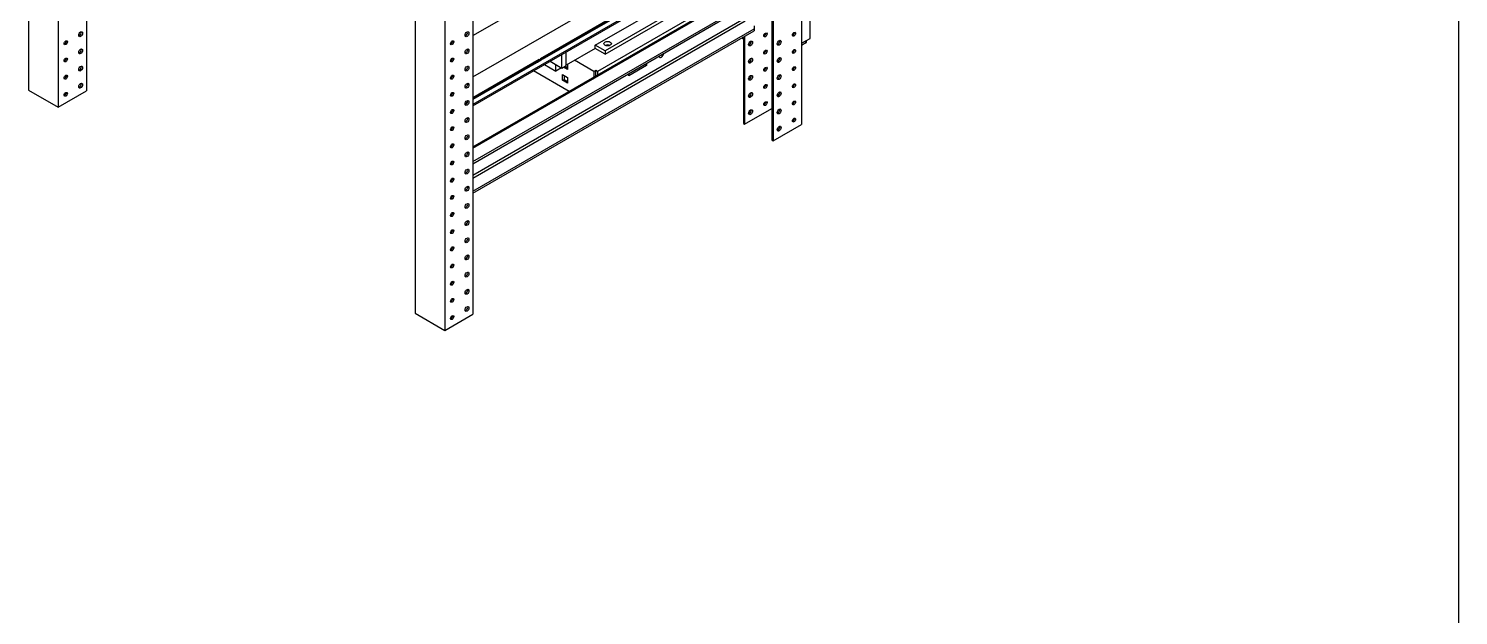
# Model space of a CAD drawing. Header units: millimetres. Extents: x -116965 to 323937, y 291661 to 566926.
# Drawn here: x -19679 to -18794, y 324833 to 325195 of the extents above; entities that cross this region are included whole.
import ezdxf

# ---------------------------------------------------------------- set-up
doc = ezdxf.new("R2010")
doc.units = ezdxf.units.MM
doc.layers.get('0').update_dxf_attribs({"lineweight": 18})
doc.layers.add('ALPHA', color=255, linetype='Continuous')

msp = doc.modelspace()

# ---------------------------------------------------------------- linework, layer by layer
at = {"lineweight": -3, "ltscale": 5}
msp.add_line((-18794.437221, 327492.967085), (-18794.437221, 323967.579866), dxfattribs=at)
at = {"layer": 'ALPHA'}
for p, q in [((-19678.805075, 325666.99329), (-19678.805075, 325157.499423)), ((-19660.420298, 325656.378834), (-19660.420298, 325146.884968)), ((-19200.800891, 325645.764379), (-19200.800891, 325136.270512)), ((-19219.001819, 325636.105224), (-19219.001819, 325126.611357)), ((-19218.266428, 325635.680646), (-19218.266428, 325126.186779)), ((-19642.954761, 325551.614158), (-19642.954761, 325156.9687)), ((-19439.802983, 325529.005367), (-19439.802983, 325019.511501)), ((-19403.952669, 325528.474645), (-19403.952669, 325018.980778)), ((-19421.418206, 325518.390912), (-19421.418206, 325008.897045)), ((-19195.469306, 325189.448934), (-19195.469306, 325441.22382)), ((-19403.952669, 325191.253392), (-19251.542873, 325279.247228)), ((-19219.001819, 325255.364703), (-19403.952669, 325148.58328)), ((-19403.952669, 325147.734124), (-19219.001819, 325254.515547)), ((-19403.952669, 325165.566409), (-19251.542873, 325253.560246)), ((-19219.185667, 325254.409402), (-19219.185667, 325146.035811)), ((-19403.952669, 325122.307816), (-19236.901966, 325218.754585)), ((-19403.952669, 325121.516419), (-19235.731966, 325218.638687)), ((-19238.857378, 325219.806277), (-19326.920456, 325168.963035)), ((-19403.952669, 325113.237143), (-19230.032685, 325213.649893)), ((-19403.952669, 325111.963409), (-19230.032685, 325212.376158)), ((-19328.391238, 325185.309297), (-19278.752342, 325213.968327)), ((-19272.501518, 325210.359412), (-19322.140414, 325181.700382)), ((-19236.283509, 325201.549414), (-19403.952669, 325104.745579)), ((-19403.952669, 325103.047266), (-19235.548118, 325200.275679)), ((-19362.219227, 325176.923877), (-19317.360372, 325202.823148)), ((-19317.360372, 325201.973992), (-19361.483836, 325176.499299)), ((-19316.257286, 325202.186281), (-19361.11614, 325176.287009)), ((-19322.140414, 325179.577491), (-19272.501518, 325208.236521)), ((-19403.952669, 325094.98028), (-19230.032685, 325195.393029)), ((-19403.952669, 325093.706545), (-19230.032685, 325194.119295)), ((-19230.032685, 325197.091342), (-19230.032685, 325195.393029)), ((-19230.032685, 325195.393029), (-19230.032685, 325194.119295)), ((-19223.808435, 325191.799457), (-19223.834349, 325191.814419)), ((-19348.982188, 325183.29255), (-19348.982188, 325183.717128)), ((-19346.408319, 325184.778574), (-19346.408319, 325185.203152)), ((-19328.391238, 325183.186406), (-19346.408319, 325172.784239)), ((-19328.391238, 325183.186406), (-19328.391238, 325185.309297)), ((-19322.140414, 325181.700382), (-19328.391238, 325185.309297)), ((-19322.140414, 325179.577491), (-19328.391238, 325183.186406)), ((-19236.651204, 325189.024356), (-19237.754291, 325189.661223)), ((-19236.651204, 325189.873513), (-19237.0189, 325190.085802)), ((-19237.0189, 325190.085802), (-19236.651204, 325189.873513)), ((-19236.651204, 325190.298091), (-19236.651204, 325136.801235)), ((-19235.915813, 325190.722669), (-19235.915813, 325136.376657)), ((-19232.04234, 325186.363427), (-19232.986919, 325186.90878)), ((-19231.805564, 325187.07588), (-19232.488305, 325187.470061)), ((-19232.488305, 325187.470061), (-19231.805564, 325187.07588)), ((-19200.800891, 325186.370742), (-19195.469306, 325189.448934)), ((-19198.043174, 325186.689176), (-19200.800891, 325185.097008)), ((-19198.043174, 325186.689176), (-19198.043174, 325187.962911)), ((-19197.586261, 325187.326043), (-19197.586261, 325188.22671)), ((-19403.952669, 325152.829063), (-19362.954618, 325176.499299)), ((-19361.851531, 325175.862431), (-19403.952669, 325151.555328)), ((-19362.954618, 325175.650142), (-19403.952669, 325151.979906)), ((-19364.502003, 325174.756759), (-19363.664474, 325174.815728)), ((-19362.954618, 325176.499299), (-19362.954618, 325175.650142)), ((-19362.954618, 325176.499299), (-19361.851531, 325175.862431)), ((-19362.586922, 325175.437853), (-19362.954618, 325175.650142)), ((-19361.11614, 325176.287009), (-19362.219227, 325176.923877)), ((-19359.737282, 325173.26189), (-19352.659143, 325169.175324)), ((-19356.336098, 325179.046768), (-19356.336098, 325179.471346)), ((-19356.244174, 325175.278636), (-19348.982188, 325171.085926)), ((-19348.982188, 325171.085926), (-19348.982188, 325179.471346)), ((-19346.408319, 325172.57195), (-19346.408319, 325180.95737)), ((-19345.433926, 325173.346805), (-19345.433926, 325170.247384)), ((-19329.126629, 325168.963035), (-19341.076734, 325175.862431)), ((-19322.140414, 325181.700382), (-19322.140414, 325179.577491)), ((-19297.688662, 325173.314962), (-19296.585575, 325172.678095)), ((-19296.585575, 325173.951829), (-19296.585575, 325172.678095)), ((-19369.848909, 325171.245143), (-19370.216604, 325171.457432)), ((-19344.519821, 325156.621387), (-19366.539649, 325169.334541)), ((-19352.659143, 325169.175324), (-19352.659143, 325173.208817)), ((-19349.166036, 325171.192071), (-19352.659143, 325169.175324)), ((-19348.982188, 325171.085926), (-19346.408319, 325172.57195)), ((-19348.485799, 325163.517819), (-19348.485799, 325167.041819)), ((-19348.485799, 325167.041819), (-19345.433926, 325165.279819)), ((-19345.433926, 325170.247384), (-19347.934255, 325171.69095)), ((-19347.56656, 325166.511096), (-19347.56656, 325164.048542)), ((-19347.015017, 325172.221673), (-19345.433926, 325171.30883)), ((-19345.433926, 325165.279819), (-19345.433926, 325161.75582)), ((-19328.023543, 325169.599902), (-19329.126629, 325168.963035)), ((-19329.126629, 325168.963035), (-19329.126629, 325165.50865)), ((-19328.023543, 325168.326168), (-19328.023543, 325169.599902)), ((-19326.920456, 325168.963035), (-19328.023543, 325169.599902)), ((-19328.023543, 325166.145517), (-19328.023543, 325168.326168)), ((-19326.920456, 325168.963035), (-19326.920456, 325166.782385)), ((-19296.585575, 325172.678095), (-19307.616441, 325166.309421)), ((-19307.616441, 325166.309421), (-19307.616441, 325167.583156)), ((-19678.805075, 325157.499423), (-19660.420298, 325146.884968)), ((-19660.420298, 325146.884968), (-19642.954761, 325156.9687)), ((-19348.485799, 325163.517819), (-19347.56656, 325164.048542)), ((-19345.433926, 325161.75582), (-19348.485799, 325163.517819)), ((-19347.56656, 325164.048542), (-19345.433926, 325162.817265)), ((-19408.193535, 325148.696565), (-19408.812267, 325149.053791)), ((-19408.548863, 325149.326292), (-19408.79238, 325149.185698)), ((-19408.548863, 325149.889562), (-19408.548863, 325149.326292)), ((-19407.905396, 325148.954786), (-19408.548863, 325149.326292)), ((-19408.427411, 325150.105329), (-19407.475304, 325149.555629)), ((-19407.813472, 325150.600027), (-19407.20226, 325150.95291)), ((-19407.214532, 325150.254229), (-19407.813472, 325150.600027)), ((-19235.915813, 325136.376657), (-19219.185667, 325146.035811)), ((-19219.185667, 325146.035811), (-19219.001819, 325145.929667)), ((-19215.717974, 325144.033738), (-19214.931754, 325143.579813)), ((-19206.36278, 325138.632514), (-19205.902171, 325138.366581)), ((-19236.651204, 325136.801235), (-19235.915813, 325136.376657)), ((-19218.266428, 325126.186779), (-19200.800891, 325136.270512)), ((-19219.001819, 325126.611357), (-19218.266428, 325126.186779)), ((-19417.609892, 325112.63058), (-19416.953372, 325112.251538)), ((-19439.802983, 325019.511501), (-19421.418206, 325008.897045)), ((-19421.418206, 325008.897045), (-19403.952669, 325018.980778))]:
    msp.add_line(p, q, dxfattribs=at)
for centre, major_axis, start_param, end_param in [((-19646.631716, 325191.996404), (0.845, 1.463583), 2.3561944902, 8.6393797974), ((-19647.367107, 325192.420982), (0.845, 1.463583), 3.5917893435, 5.8329886172), ((-19407.629624, 325191.996404), (0.845, 1.463583), 2.3561944902, 8.6393797974), ((-19408.365015, 325192.420982), (0.845, 1.463583), 3.5917893435, 5.8329886172), ((-19223.04647, 325191.571825), (0.702, 1.2159), 2.3561944902, 8.6393797974), ((-19224.517252, 325192.420982), (0.806, 1.396033), 4.5048673228, 4.919910638), ((-19223.781861, 325191.996404), (0.702, 1.2159), 3.926990817, 5.7318997087), ((-19205.397085, 325191.996404), (0.702, 1.2159), 2.3561944902, 8.6393797974), ((-19206.132476, 325192.420982), (0.702, 1.2159), 3.692878252, 5.7318997087), ((-19655.824104, 325186.689176), (0.702, 1.2159), 2.3561944902, 8.6393797974), ((-19656.559495, 325187.113754), (0.702, 1.2159), 3.692878252, 5.7318997087), ((-19646.631716, 325181.381948), (0.845, 1.463583), 2.3561944902, 8.6393797974), ((-19647.367107, 325181.806526), (0.845, 1.463583), 3.5917893435, 5.8329886172), ((-19416.822012, 325186.689176), (0.702, 1.2159), 2.3561944902, 8.6393797974), ((-19417.557403, 325187.113754), (0.702, 1.2159), 3.692878252, 5.7318997087), ((-19407.629624, 325181.381948), (0.845, 1.463583), 2.3561944902, 8.6393797974), ((-19408.365015, 325181.806526), (0.845, 1.463583), 3.5917893435, 5.8329886172), ((-19320.669632, 325186.158453), (-2.34, 0), 2.3561944902, 8.6393797974), ((-19320.669632, 325184.035562), (-2.34, 0), 4.0453778389, 5.3794001219), ((-19232.238858, 325186.264598), (0.845, 1.463583), 2.3561944902, 8.6393797974), ((-19232.974249, 325186.689176), (0.845, 1.463583), 3.5917893435, 3.926990817), ((-19232.974249, 325186.689176), (0.845, 1.463583), 3.926990817, 5.8329886172), ((-19223.04647, 325180.95737), (0.702, 1.2159), 2.3561944902, 8.6393797974), ((-19223.781861, 325191.996404), (0.702, 1.2159), 3.692878252, 3.926990817), ((-19223.781861, 325181.381948), (0.702, 1.2159), 3.926990817, 5.7318997087), ((-19214.589473, 325186.689176), (0.845, 1.463583), 2.3561944902, 8.6393797974), ((-19215.324864, 325187.113754), (0.845, 1.463583), 3.5917893435, 5.8329886172), ((-19205.397085, 325181.381948), (0.702, 1.2159), 2.3561944902, 8.6393797974), ((-19206.132476, 325181.806526), (0.702, 1.2159), 3.692878252, 5.7318997087), ((-19199.146261, 325187.326043), (-1.56, 0), 2.3561944902, 3.1415926536), ((-19655.824104, 325176.07472), (0.702, 1.2159), 2.3561944902, 8.6393797974), ((-19656.559495, 325176.499299), (0.702, 1.2159), 3.692878252, 5.7318997087), ((-19416.822012, 325176.07472), (0.702, 1.2159), 2.3561944902, 8.6393797974), ((-19417.557403, 325176.499299), (0.702, 1.2159), 3.692878252, 5.7318997087), ((-19287.393187, 325179.683635), (1.105, 1.913916), 2.593715661, 5.260265973), ((-19288.496274, 325180.320503), (1.105, 1.913916), 3.6641919759, 4.2716919968), ((-19232.238858, 325175.650142), (0.845, 1.463583), 2.3561944902, 8.6393797974), ((-19232.974249, 325176.07472), (0.845, 1.463583), 3.5917893435, 3.926990817), ((-19232.974249, 325176.07472), (0.845, 1.463583), 3.926990817, 5.8329886172), ((-19223.781861, 325181.381948), (0.702, 1.2159), 3.692878252, 3.926990817), ((-19224.517252, 325181.806526), (0.806, 1.396033), 4.5048673228, 4.919910638), ((-19214.589473, 325176.07472), (0.845, 1.463583), 2.3561944902, 8.6393797974), ((-19215.324864, 325176.499299), (0.845, 1.463583), 3.5917893435, 5.8329886172), ((-19655.824104, 325165.460265), (0.702, 1.2159), 2.3561944902, 8.6393797974), ((-19656.559495, 325165.884843), (0.702, 1.2159), 3.692878252, 5.7318997087), ((-19646.631716, 325170.767493), (0.845, 1.463583), 2.3561944902, 8.6393797974), ((-19647.367107, 325171.192071), (0.845, 1.463583), 3.5917893435, 5.8329886172), ((-19416.822012, 325165.460265), (0.702, 1.2159), 2.3561944902, 8.6393797974), ((-19417.557403, 325165.884843), (0.702, 1.2159), 3.692878252, 5.7318997087), ((-19407.629624, 325170.767493), (0.845, 1.463583), 2.3561944902, 8.6393797974), ((-19408.365015, 325171.192071), (0.845, 1.463583), 3.5917893435, 5.8329886172), ((-19232.238858, 325165.035687), (0.845, 1.463583), 2.3561944902, 8.6393797974), ((-19232.974249, 325165.460265), (0.845, 1.463583), 3.926990817, 5.8329886172), ((-19223.04647, 325170.342914), (0.702, 1.2159), 2.3561944902, 8.6393797974), ((-19223.781861, 325170.767493), (0.702, 1.2159), 3.692878252, 3.926990817), ((-19223.781861, 325170.767493), (0.702, 1.2159), 3.926990817, 5.7318997087), ((-19214.589473, 325165.460265), (0.845, 1.463583), 2.3561944902, 8.6393797974), ((-19215.324864, 325165.884843), (0.845, 1.463583), 3.5917893435, 5.8329886172), ((-19205.397085, 325170.767493), (0.702, 1.2159), 2.3561944902, 8.6393797974), ((-19206.132476, 325171.192071), (0.702, 1.2159), 3.692878252, 5.7318997087), ((-19655.824104, 325154.845809), (0.702, 1.2159), 2.3561944902, 8.6393797974), ((-19656.559495, 325155.270387), (0.702, 1.2159), 3.692878252, 5.7318997087), ((-19646.631716, 325160.153037), (0.845, 1.463583), 2.3561944902, 8.6393797974), ((-19647.367107, 325160.577615), (0.845, 1.463583), 3.5917893435, 5.8329886172), ((-19416.822012, 325154.845809), (0.702, 1.2159), 2.3561944902, 8.6393797974), ((-19417.557403, 325155.270387), (0.702, 1.2159), 3.692878252, 5.7318997087), ((-19407.629624, 325160.153037), (0.845, 1.463583), 2.3561944902, 8.6393797974), ((-19408.365015, 325160.577615), (0.845, 1.463583), 3.5917893435, 5.8329886172), ((-19232.238858, 325154.421231), (0.845, 1.463583), 2.3561944902, 8.6393797974), ((-19232.974249, 325165.460265), (0.845, 1.463583), 3.5917893435, 3.926990817), ((-19232.974249, 325154.845809), (0.845, 1.463583), 3.926990817, 5.8329886172), ((-19223.04647, 325159.728459), (0.702, 1.2159), 2.3561944902, 8.6393797974), ((-19223.781861, 325160.153037), (0.702, 1.2159), 3.692878252, 3.926990817), ((-19223.781861, 325160.153037), (0.702, 1.2159), 3.926990817, 5.7318997087), ((-19214.589473, 325154.845809), (0.845, 1.463583), 2.3561944902, 8.6393797974), ((-19215.324864, 325155.270387), (0.845, 1.463583), 3.5917893435, 5.8329886172), ((-19205.397085, 325160.153037), (0.702, 1.2159), 2.3561944902, 8.6393797974), ((-19206.132476, 325160.577615), (0.702, 1.2159), 3.692878252, 5.7318997087), ((-19407.629624, 325149.538581), (0.845, 1.463583), 2.3561944902, 8.6393797974), ((-19408.365015, 325149.96316), (0.845, 1.463583), 3.5917893435, 5.8329886172), ((-19232.974249, 325154.845809), (0.845, 1.463583), 3.5917893435, 3.926990817), ((-19223.04647, 325149.114003), (0.702, 1.2159), 2.3561944902, 8.6393797974), ((-19223.781861, 325149.538581), (0.702, 1.2159), 3.692878252, 3.926990817), ((-19223.781861, 325149.538581), (0.702, 1.2159), 3.926990817, 5.7318997087), ((-19205.397085, 325149.538581), (0.702, 1.2159), 2.3561944902, 8.6393797974), ((-19206.132476, 325149.96316), (0.702, 1.2159), 3.692878252, 5.7318997087), ((-19416.822012, 325144.231354), (0.702, 1.2159), 2.3561944902, 8.6393797974), ((-19417.557403, 325144.655932), (0.702, 1.2159), 3.692878252, 5.7318997087), ((-19407.629624, 325138.924126), (0.845, 1.463583), 2.3561944902, 8.6393797974), ((-19408.365015, 325139.348704), (0.845, 1.463583), 3.5917893435, 5.8329886172), ((-19232.238858, 325143.806775), (0.845, 1.463583), 2.3561944902, 8.6393797974), ((-19232.974249, 325144.231354), (0.845, 1.463583), 3.5917893435, 3.926990817), ((-19232.974249, 325144.231354), (0.845, 1.463583), 3.926990817, 5.8329886172), ((-19214.589473, 325144.231354), (0.845, 1.463583), 2.3561944902, 8.6393797974), ((-19215.324864, 325144.655932), (0.845, 1.463583), 3.5917893435, 5.8329886172), ((-19205.397085, 325138.924126), (0.702, 1.2159), 2.3561944902, 8.6393797974), ((-19206.132476, 325139.348704), (0.702, 1.2159), 3.692878252, 5.7318997087), ((-19416.822012, 325133.616898), (0.702, 1.2159), 2.3561944902, 8.6393797974), ((-19417.557403, 325134.041476), (0.702, 1.2159), 3.692878252, 5.7318997087), ((-19407.629624, 325128.30967), (0.845, 1.463583), 2.3561944902, 8.6393797974), ((-19408.365015, 325128.734249), (0.845, 1.463583), 3.5917893435, 5.8329886172), ((-19214.589473, 325133.616898), (0.845, 1.463583), 2.3561944902, 8.6393797974), ((-19215.324864, 325134.041476), (0.845, 1.463583), 3.5917893435, 5.8329886172), ((-19416.822012, 325123.002443), (0.702, 1.2159), 2.3561944902, 8.6393797974), ((-19417.557403, 325123.427021), (0.702, 1.2159), 3.692878252, 5.7318997087), ((-19416.822012, 325112.387987), (0.702, 1.2159), 2.3561944902, 8.6393797974), ((-19417.557403, 325112.812565), (0.702, 1.2159), 3.692878252, 5.7318997087), ((-19407.629624, 325117.695215), (0.845, 1.463583), 2.3561944902, 8.6393797974), ((-19408.365015, 325118.119793), (0.845, 1.463583), 3.5917893435, 5.8329886172), ((-19416.822012, 325101.773531), (0.702, 1.2159), 2.3561944902, 8.6393797974), ((-19417.557403, 325102.19811), (0.702, 1.2159), 3.692878252, 5.7318997087), ((-19407.629624, 325107.080759), (0.845, 1.463583), 2.3561944902, 8.6393797974), ((-19408.365015, 325107.505337), (0.845, 1.463583), 3.5917893435, 5.8329886172), ((-19407.629624, 325096.466304), (0.845, 1.463583), 2.3561944902, 8.6393797974), ((-19408.365015, 325096.890882), (0.845, 1.463583), 3.5917893435, 5.8329886172), ((-19416.822012, 325091.159076), (0.702, 1.2159), 2.3561944902, 8.6393797974), ((-19417.557403, 325091.583654), (0.702, 1.2159), 3.692878252, 5.7318997087), ((-19407.629624, 325085.851848), (0.845, 1.463583), 2.3561944902, 8.6393797974), ((-19408.365015, 325086.276426), (0.845, 1.463583), 3.5917893435, 5.8329886172), ((-19416.822012, 325080.54462), (0.702, 1.2159), 2.3561944902, 8.6393797974), ((-19417.557403, 325080.969199), (0.702, 1.2159), 3.692878252, 5.7318997087), ((-19407.629624, 325075.237393), (0.845, 1.463583), 2.3561944902, 8.6393797974), ((-19408.365015, 325075.661971), (0.845, 1.463583), 3.5917893435, 5.8329886172), ((-19416.822012, 325069.930165), (0.702, 1.2159), 2.3561944902, 8.6393797974), ((-19417.557403, 325070.354743), (0.702, 1.2159), 3.692878252, 5.7318997087), ((-19416.822012, 325059.315709), (0.702, 1.2159), 2.3561944902, 8.6393797974), ((-19417.557403, 325059.740287), (0.702, 1.2159), 3.692878252, 5.7318997087), ((-19407.629624, 325064.622937), (0.845, 1.463583), 2.3561944902, 8.6393797974), ((-19408.365015, 325065.047515), (0.845, 1.463583), 3.5917893435, 5.8329886172), ((-19416.822012, 325048.701254), (0.702, 1.2159), 2.3561944902, 8.6393797974), ((-19417.557403, 325049.125832), (0.702, 1.2159), 3.692878252, 5.7318997087), ((-19407.629624, 325054.008481), (0.845, 1.463583), 2.3561944902, 8.6393797974), ((-19408.365015, 325054.43306), (0.845, 1.463583), 3.5917893435, 5.8329886172), ((-19407.629624, 325043.394026), (0.845, 1.463583), 2.3561944902, 8.6393797974), ((-19408.365015, 325043.818604), (0.845, 1.463583), 3.5917893435, 5.8329886172), ((-19416.822012, 325038.086798), (0.702, 1.2159), 2.3561944902, 8.6393797974), ((-19417.557403, 325038.511376), (0.702, 1.2159), 3.692878252, 5.7318997087), ((-19407.629624, 325032.77957), (0.845, 1.463583), 2.3561944902, 8.6393797974), ((-19408.365015, 325033.204149), (0.845, 1.463583), 3.5917893435, 5.8329886172), ((-19416.822012, 325027.472343), (0.702, 1.2159), 2.3561944902, 8.6393797974), ((-19417.557403, 325027.896921), (0.702, 1.2159), 3.692878252, 5.7318997087), ((-19407.629624, 325022.165115), (0.845, 1.463583), 2.3561944902, 8.6393797974), ((-19408.365015, 325022.589693), (0.845, 1.463583), 3.5917893435, 5.8329886172), ((-19416.822012, 325016.857887), (0.702, 1.2159), 2.3561944902, 8.6393797974), ((-19417.557403, 325017.282465), (0.702, 1.2159), 3.692878252, 5.7318997087)]:
    msp.add_ellipse(centre, major_axis=major_axis, ratio=0.5773502692, start_param=start_param, end_param=end_param, dxfattribs=at)

doc.saveas('drawing.dxf')
